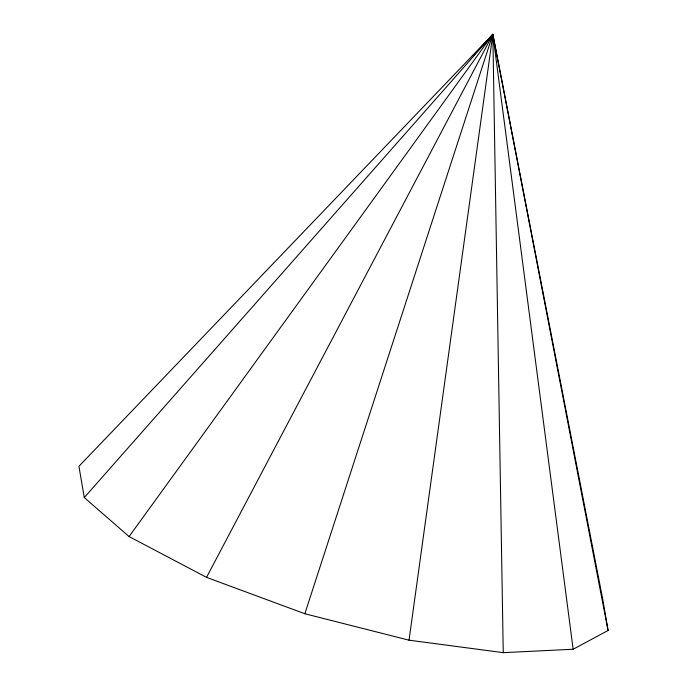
<?xml version="1.0" encoding="UTF-8"?>
<svg xmlns="http://www.w3.org/2000/svg" width="687" height="687" viewBox="0 0 687 687"><rect width="100%" height="100%" fill="white"/><g stroke="black" fill="none" stroke-linecap="round" stroke-linejoin="round"><path stroke-width="1.03" d="M409.04 640.19L492.845 34.35L78.928 466.301L84.278 497.56L129.087 536.564L206.538 577.363L304.848 613.749L409.04 640.19L503.253 652.65L573.147 649.241L608.072 630.477L602.722 599.21L492.845 34.35L478.35 50.151M304.848 613.749L492.845 34.35L608.072 630.477M491.866 36.256L492.845 34.35L573.147 649.241M206.538 577.363L492.845 34.35L493.369 38.609M129.087 536.564L492.845 34.35L503.253 652.65M490.26 37.768L492.845 34.35L84.278 497.56M473.274 55.681L474.726 54.101"/></g></svg>
